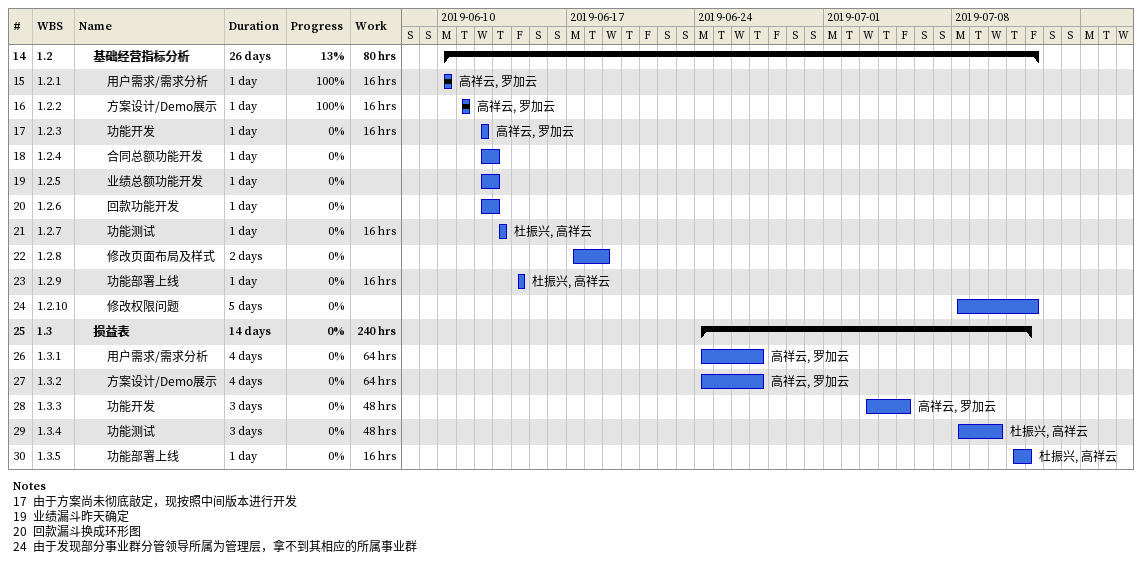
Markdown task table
| ID | WBS | Task | Duration | Start | Finish | Resources | % complete | Work (h) |
|---|---|---|---|---|---|---|---|---|
| 14 | 1.2 | **基础经营指标分析** | 26d | 2019-06-10 | 2019-07-12 |  | 13 | 80 |
| 15 | 1.2.1 | 用户需求/需求分析 | 1d | 2019-06-10 | 2019-06-10 | 高祥云, 罗加云 | 100 | 16 |
| 16 | 1.2.2 | 方案设计/Demo展示 | 1d | 2019-06-11 | 2019-06-11 | 高祥云, 罗加云 | 100 | 16 |
| 17 | 1.2.3 | 功能开发 | 1d | 2019-06-12 | 2019-06-12 | 高祥云, 罗加云 | 0 | 16 |
| 18 | 1.2.4 | 合同总额功能开发 | 1d | 2019-06-12 | 2019-06-13 |  | 0 |  |
| 19 | 1.2.5 | 业绩总额功能开发 | 1d | 2019-06-12 | 2019-06-13 |  | 0 |  |
| 20 | 1.2.6 | 回款功能开发 | 1d | 2019-06-12 | 2019-06-13 |  | 0 |  |
| 21 | 1.2.7 | 功能测试 | 1d | 2019-06-13 | 2019-06-13 | 杜振兴, 高祥云 | 0 | 16 |
| 22 | 1.2.8 | 修改页面布局及样式 | 2d | 2019-06-17 | 2019-06-19 |  | 0 |  |
| 23 | 1.2.9 | 功能部署上线 | 1d | 2019-06-14 | 2019-06-14 | 杜振兴, 高祥云 | 0 | 16 |
| 24 | 1.2.10 | 修改权限问题 | 5d | 2019-07-08 | 2019-07-12 |  | 0 |  |
| 25 | 1.3 | **损益表** | 14d | 2019-06-24 | 2019-07-12 |  | 0 | 240 |
| 26 | 1.3.1 | 用户需求/需求分析 | 4d | 2019-06-24 | 2019-06-27 | 高祥云, 罗加云 | 0 | 64 |
| 27 | 1.3.2 | 方案设计/Demo展示 | 4d | 2019-06-24 | 2019-06-27 | 高祥云, 罗加云 | 0 | 64 |
| 28 | 1.3.3 | 功能开发 | 3d | 2019-07-03 | 2019-07-05 | 高祥云, 罗加云 | 0 | 48 |
| 29 | 1.3.4 | 功能测试 | 3d | 2019-07-08 | 2019-07-10 | 杜振兴, 高祥云 | 0 | 48 |
| 30 | 1.3.5 | 功能部署上线 | 1d | 2019-07-11 | 2019-07-12 | 杜振兴, 高祥云 | 0 | 16 |

Notes
- 17: 由于方案尚未彻底敲定，现按照中间版本进行开发
- 19: 业绩漏斗昨天确定
- 20: 回款漏斗换成环形图
- 24: 由于发现部分事业群分管领导所属为管理层，拿不到其相应的所属事业群
